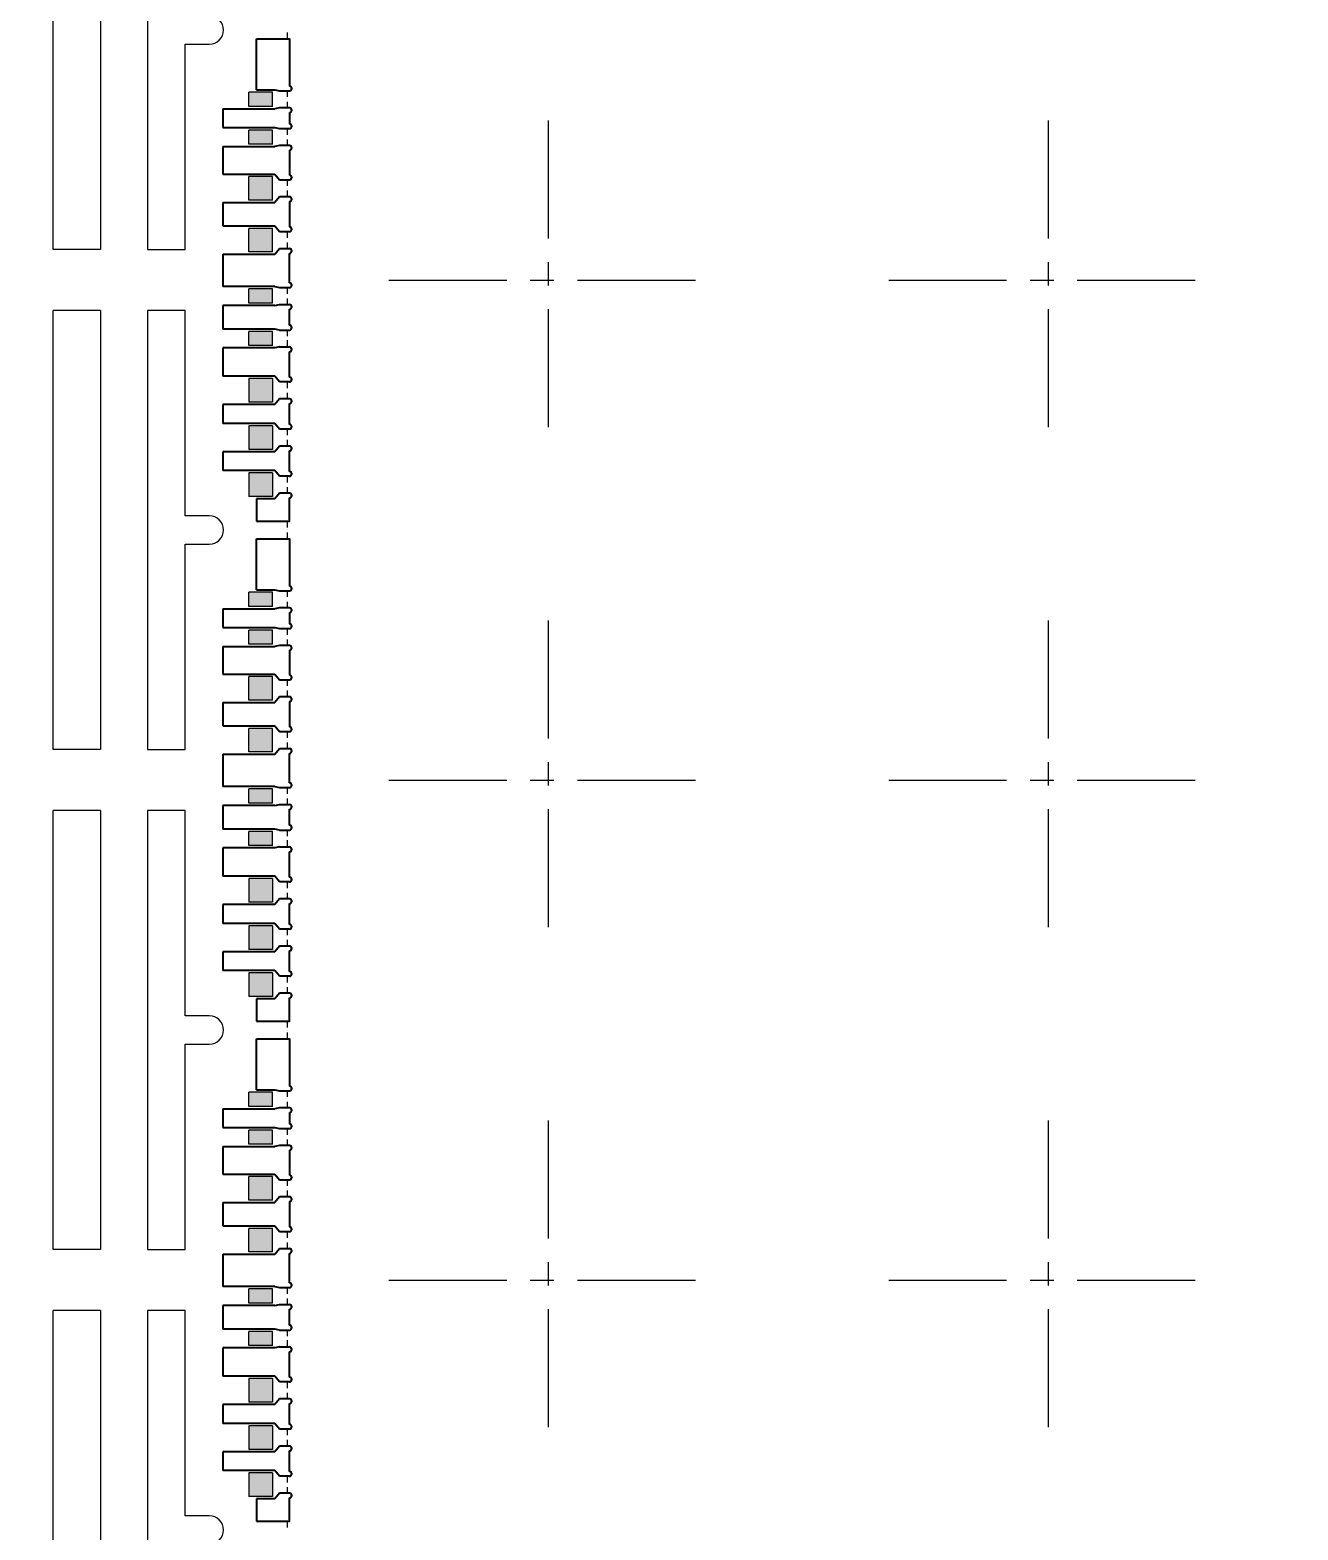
# Model space of a CAD drawing. Header units: millimetres. Extents: x 4066 to 4192, y 1600 to 1759.
# Drawn here: x 4095.1 to 4108.54, y 1697.62 to 1713.52 of the extents above; entities that cross this region are included whole.
import ezdxf

# ---------------------------------------------------------------- set-up
doc = ezdxf.new("R2010")
doc.units = ezdxf.units.MM
doc.linetypes.add('CENTER', pattern=[2, 1.25, -0.25, 0.25, -0.25])
doc.linetypes.add('HIDDEN', pattern=[0.375, 0.25, -0.125])
for name, color, linetype in [('1', 7, 'Continuous'), ('1D', 4, 'Continuous'), ('中心线', 1, 'CENTER')]:
    doc.layers.add(name, color=color, linetype=linetype)
doc.layers.add('AM_8', color=3, linetype='Continuous', lineweight=15)
doc.layers.add('标注线', color=3, linetype='Continuous', lineweight=18)
doc.styles.get("Standard").update_dxf_attribs({"font": 'SimSun.ttf'})
doc.dimstyles.new('ISO-25', dxfattribs={"dimtxt": 0.1, "dimasz": 0.08, "dimexe": 0.015, "dimexo": 0.015, "dimgap": 0.02, "dimtad": 0, "dimzin": 1, "dimdsep": 46, "dimtxsty": 'Standard', "dimcen": 0.1, "dimadec": 0, "dimazin": 0, "dimtfac": 1, "dimtmove": 0, "dimatfit": 3, "dimfxl": 1, "dimarcsym": 0})

# ---------------------------------------------------------------- blocks, each defined once
blk = doc.blocks.new('*D39')
at = {"layer": 'Defpoints', "color": 0, "transparency": 16777216}
for p in [(4129.593, 1745.709), (4094.843, 1673.221), (4096.641, 1661.293)]:
    blk.add_point(p, dxfattribs=at)
at = {"layer": '标注线', "color": 0, "lineweight": 5, "transparency": 16777216}
for p, q in [((4094.843, 1673.206), (4094.843, 1665.293)), ((4094.843, 1665.293), (4096.641, 1663.293)), ((4096.641, 1663.293), (4096.641, 1661.293))]:
    blk.add_line(p, q, dxfattribs=at)
at = {"layer": '标注线', "color": 0, "lineweight": 5, "transparency": 16777216, "insert": (4096.641, 1658.896), "char_height": 1.15, "attachment_point": 5, "rotation": 90}
blk.add_mtext('34.750', dxfattribs=at)

msp = doc.modelspace()

# ---------------------------------------------------------------- hatches: boundary and pattern name
at = {"layer": 'AM_8', "linetype": 'ByBlock'}
h = msp.add_hatch(dxfattribs=at)
h.set_pattern_fill('GLASS', color=3, scale=0.002)
h.set_pattern_definition([(236.3099, (0.03048, 31.83556), (-0.050800067793, -0.101599977535), [0.018316194, -0.1648457968]), (236.3099, (0.031496, 31.832512), (-0.050800067793, -0.101599977535), [0.0109897164, -0.1721722744]), (236.3099, (0.0254, 31.832512), (-0.050800067793, -0.101599977535), [0.0109897164, -0.1721722744])])
h.paths.add_polyline_path([(4097.4181, 1711.7189), (4097.4181, 1711.9689), (4097.6681, 1711.9689), (4097.6681, 1711.7189)])
h.paths.add_polyline_path([(4097.4181, 1711.1689), (4097.4181, 1711.4189), (4097.6681, 1711.4189), (4097.6681, 1711.1689)])
h.paths.add_polyline_path([(4097.4181, 1709.8264), (4097.4181, 1709.5764), (4097.6681, 1709.5764), (4097.6681, 1709.8264)])
h.paths.add_polyline_path([(4097.4181, 1709.3264), (4097.4181, 1709.0764), (4097.6681, 1709.0764), (4097.6681, 1709.3264)])
h.paths.add_polyline_path([(4097.4181, 1708.8264), (4097.4181, 1708.5764), (4097.6681, 1708.5764), (4097.6681, 1708.8264)])
h.paths.add_polyline_path([(4097.4181, 1712.7114), (4097.4181, 1712.8614), (4097.6681, 1712.8614), (4097.6681, 1712.7114)])
h.paths.add_polyline_path([(4097.4181, 1712.3114), (4097.4181, 1712.4614), (4097.6681, 1712.4614), (4097.6681, 1712.3114)])
h.paths.add_polyline_path([(4097.4181, 1710.1764), (4097.4181, 1710.3264), (4097.6681, 1710.3264), (4097.6681, 1710.1764)])
h.paths.add_polyline_path([(4097.4181, 1710.6264), (4097.4181, 1710.7764), (4097.6681, 1710.7764), (4097.6681, 1710.6264)])
h = msp.add_hatch(dxfattribs=at)
h.set_pattern_fill('GLASS', color=3, scale=0.002)
h.set_pattern_definition([(236.3099, (0.03048, 26.53556), (-0.050800067793, -0.101599977535), [0.018316194, -0.1648457968]), (236.3099, (0.031496, 26.532512), (-0.050800067793, -0.101599977535), [0.0109897164, -0.1721722744]), (236.3099, (0.0254, 26.532512), (-0.050800067793, -0.101599977535), [0.0109897164, -0.1721722744])])
h.paths.add_polyline_path([(4097.4181, 1706.4189), (4097.4181, 1706.6689), (4097.6681, 1706.6689), (4097.6681, 1706.4189)])
h.paths.add_polyline_path([(4097.4181, 1705.8689), (4097.4181, 1706.1189), (4097.6681, 1706.1189), (4097.6681, 1705.8689)])
h.paths.add_polyline_path([(4097.4181, 1704.5264), (4097.4181, 1704.2764), (4097.6681, 1704.2764), (4097.6681, 1704.5264)])
h.paths.add_polyline_path([(4097.4181, 1704.0264), (4097.4181, 1703.7764), (4097.6681, 1703.7764), (4097.6681, 1704.0264)])
h.paths.add_polyline_path([(4097.4181, 1703.5264), (4097.4181, 1703.2764), (4097.6681, 1703.2764), (4097.6681, 1703.5264)])
h.paths.add_polyline_path([(4097.4181, 1707.4114), (4097.4181, 1707.5614), (4097.6681, 1707.5614), (4097.6681, 1707.4114)])
h.paths.add_polyline_path([(4097.4181, 1707.0114), (4097.4181, 1707.1614), (4097.6681, 1707.1614), (4097.6681, 1707.0114)])
h.paths.add_polyline_path([(4097.4181, 1704.8764), (4097.4181, 1705.0264), (4097.6681, 1705.0264), (4097.6681, 1704.8764)])
h.paths.add_polyline_path([(4097.4181, 1705.3264), (4097.4181, 1705.4764), (4097.6681, 1705.4764), (4097.6681, 1705.3264)])
h = msp.add_hatch(dxfattribs=at)
h.set_pattern_fill('GLASS', color=3, scale=0.002)
h.set_pattern_definition([(236.3099, (0.03048, 21.23556), (-0.050800067793, -0.101599977535), [0.018316194, -0.1648457968]), (236.3099, (0.031496, 21.232512), (-0.050800067793, -0.101599977535), [0.0109897164, -0.1721722744]), (236.3099, (0.0254, 21.232512), (-0.050800067793, -0.101599977535), [0.0109897164, -0.1721722744])])
h.paths.add_polyline_path([(4097.4181, 1701.1189), (4097.4181, 1701.3689), (4097.6681, 1701.3689), (4097.6681, 1701.1189)])
h.paths.add_polyline_path([(4097.4181, 1700.5689), (4097.4181, 1700.8189), (4097.6681, 1700.8189), (4097.6681, 1700.5689)])
h.paths.add_polyline_path([(4097.4181, 1699.2264), (4097.4181, 1698.9764), (4097.6681, 1698.9764), (4097.6681, 1699.2264)])
h.paths.add_polyline_path([(4097.4181, 1698.7264), (4097.4181, 1698.4764), (4097.6681, 1698.4764), (4097.6681, 1698.7264)])
h.paths.add_polyline_path([(4097.4181, 1698.2264), (4097.4181, 1697.9764), (4097.6681, 1697.9764), (4097.6681, 1698.2264)])
h.paths.add_polyline_path([(4097.4181, 1702.1114), (4097.4181, 1702.2614), (4097.6681, 1702.2614), (4097.6681, 1702.1114)])
h.paths.add_polyline_path([(4097.4181, 1701.7114), (4097.4181, 1701.8614), (4097.6681, 1701.8614), (4097.6681, 1701.7114)])
h.paths.add_polyline_path([(4097.4181, 1699.5764), (4097.4181, 1699.7264), (4097.6681, 1699.7264), (4097.6681, 1699.5764)])
h.paths.add_polyline_path([(4097.4181, 1700.0264), (4097.4181, 1700.1764), (4097.6681, 1700.1764), (4097.6681, 1700.0264)])

# ---------------------------------------------------------------- linework, layer by layer
at = {"color": 0}
for p, q in [((4097.4981, 1712.8864, 0.0291), (4097.4981, 1713.4264, 0.0291)), ((4097.4981, 1712.8864, 0.0291), (4097.6931, 1712.8864, 0.0291)), ((4097.6931, 1712.8864, 0.0291), (4097.7431, 1712.8764, 0.0291)), ((4097.7431, 1712.8764, 0.0291), (4097.8481, 1712.8764, 0.0291)), ((4097.1431, 1712.6864, 0.0291), (4097.1431, 1712.4864, 0.0291)), ((4097.1431, 1712.6864, 0.0291), (4097.6931, 1712.6864, 0.0291)), ((4097.7431, 1712.6964, 0.0291), (4097.6931, 1712.6864, 0.0291)), ((4097.8481, 1712.6964, 0.0291), (4097.7431, 1712.6964, 0.0291)), ((4097.1431, 1712.4864, 0.0291), (4097.6931, 1712.4864, 0.0291)), ((4097.6931, 1712.4864, 0.0291), (4097.7431, 1712.4764, 0.0291)), ((4097.7431, 1712.4764, 0.0291), (4097.8481, 1712.4764, 0.0291)), ((4097.1431, 1712.2864, 0.0291), (4097.1431, 1711.9939, 0.0291)), ((4097.1431, 1712.2864, 0.0291), (4097.6931, 1712.2864, 0.0291)), ((4097.7431, 1712.2964, 0.0291), (4097.6931, 1712.2864, 0.0291)), ((4097.8481, 1712.2964, 0.0291), (4097.7431, 1712.2964, 0.0291)), ((4097.1431, 1711.9939, 0.0291), (4097.6931, 1711.9939, 0.0291)), ((4097.6931, 1711.9939, 0.0291), (4097.7431, 1711.9339, 0.0291)), ((4097.7431, 1711.9339, 0.0291), (4097.8481, 1711.9339, 0.0291)), ((4097.1431, 1711.6939, 0.0291), (4097.1431, 1711.4439, 0.0291)), ((4097.1431, 1711.6939, 0.0291), (4097.6931, 1711.6939, 0.0291)), ((4097.7431, 1711.7539, 0.0291), (4097.6931, 1711.6939, 0.0291)), ((4097.8481, 1711.7539, 0.0291), (4097.7431, 1711.7539, 0.0291)), ((4097.1431, 1711.4439, 0.0291), (4097.6931, 1711.4439, 0.0291)), ((4097.6931, 1711.4439, 0.0291), (4097.7431, 1711.3839, 0.0291)), ((4097.7431, 1711.3839, 0.0291), (4097.8481, 1711.3839, 0.0291)), ((4097.6931, 1711.1439, 0.0291), (4097.7431, 1711.2039, 0.0291)), ((4097.7431, 1711.2039, 0.0291), (4097.8481, 1711.2039, 0.0291)), ((4097.1431, 1711.1439, 0.0291), (4097.1431, 1710.8014, 0.0291)), ((4097.1431, 1711.1439, 0.0291), (4097.6931, 1711.1439, 0.0291)), ((4097.6931, 1710.8014, 0.0291), (4097.7431, 1710.7914, 0.0291)), ((4097.7431, 1710.7914, 0.0291), (4097.8481, 1710.7914, 0.0291)), ((4097.1431, 1710.6014, 0.0291), (4097.1431, 1710.3514, 0.0291)), ((4097.6931, 1710.6014, 0.0291), (4097.7431, 1710.6114, 0.0291)), ((4097.7431, 1710.6114, 0.0291), (4097.8481, 1710.6114, 0.0291)), ((4097.7431, 1710.3414, 0.0291), (4097.6931, 1710.3514, 0.0291)), ((4097.7431, 1710.3414, 0.0291), (4097.8481, 1710.3414, 0.0291)), ((4097.1431, 1710.1514, 0.0291), (4097.1431, 1709.8514, 0.0291)), ((4097.7431, 1710.1614, 0.0291), (4097.6931, 1710.1514, 0.0291)), ((4097.7431, 1710.1614, 0.0291), (4097.8481, 1710.1614, 0.0291)), ((4097.7431, 1709.7914, 0.0291), (4097.6931, 1709.8514, 0.0291)), ((4097.8481, 1709.7914, 0.0291), (4097.7431, 1709.7914, 0.0291)), ((4097.7431, 1709.6114, 0.0291), (4097.6931, 1709.5514, 0.0291)), ((4097.8481, 1709.6114, 0.0291), (4097.7431, 1709.6114, 0.0291)), ((4097.1431, 1709.5514, 0.0291), (4097.1431, 1709.3514, 0.0291)), ((4097.7431, 1709.2914, 0.0291), (4097.6931, 1709.3514, 0.0291)), ((4097.8481, 1709.2914, 0.0291), (4097.7431, 1709.2914, 0.0291)), ((4097.7431, 1709.1114, 0.0291), (4097.6931, 1709.0514, 0.0291)), ((4097.8481, 1709.1114, 0.0291), (4097.7431, 1709.1114, 0.0291)), ((4097.1431, 1709.0514, 0.0291), (4097.1431, 1708.8514, 0.0291)), ((4097.7431, 1708.7914, 0.0291), (4097.6931, 1708.8514, 0.0291)), ((4097.8481, 1708.7914, 0.0291), (4097.7431, 1708.7914, 0.0291)), ((4097.4981, 1708.5514, 0.0291), (4097.4981, 1708.3164, 0.0291)), ((4097.7431, 1708.6114, 0.0291), (4097.6931, 1708.5514, 0.0291)), ((4097.8481, 1708.6114, 0.0291), (4097.7431, 1708.6114, 0.0291)), ((4097.4981, 1707.5864, 0.0291), (4097.4981, 1708.1264, 0.0291)), ((4097.4981, 1707.5864, 0.0291), (4097.6931, 1707.5864, 0.0291)), ((4097.6931, 1707.5864, 0.0291), (4097.7431, 1707.5764, 0.0291)), ((4097.7431, 1707.5764, 0.0291), (4097.8481, 1707.5764, 0.0291)), ((4097.1431, 1707.3864, 0.0291), (4097.1431, 1707.1864, 0.0291)), ((4097.1431, 1707.3864, 0.0291), (4097.6931, 1707.3864, 0.0291)), ((4097.7431, 1707.3964, 0.0291), (4097.6931, 1707.3864, 0.0291)), ((4097.8481, 1707.3964, 0.0291), (4097.7431, 1707.3964, 0.0291)), ((4097.1431, 1707.1864, 0.0291), (4097.6931, 1707.1864, 0.0291)), ((4097.6931, 1707.1864, 0.0291), (4097.7431, 1707.1764, 0.0291)), ((4097.7431, 1707.1764, 0.0291), (4097.8481, 1707.1764, 0.0291)), ((4097.1431, 1706.9864, 0.0291), (4097.1431, 1706.6939, 0.0291)), ((4097.1431, 1706.9864, 0.0291), (4097.6931, 1706.9864, 0.0291)), ((4097.7431, 1706.9964, 0.0291), (4097.6931, 1706.9864, 0.0291)), ((4097.8481, 1706.9964, 0.0291), (4097.7431, 1706.9964, 0.0291)), ((4097.1431, 1706.6939, 0.0291), (4097.6931, 1706.6939, 0.0291)), ((4097.6931, 1706.6939, 0.0291), (4097.7431, 1706.6339, 0.0291)), ((4097.7431, 1706.6339, 0.0291), (4097.8481, 1706.6339, 0.0291)), ((4097.1431, 1706.3939, 0.0291), (4097.1431, 1706.1439, 0.0291)), ((4097.1431, 1706.3939, 0.0291), (4097.6931, 1706.3939, 0.0291)), ((4097.7431, 1706.4539, 0.0291), (4097.6931, 1706.3939, 0.0291)), ((4097.8481, 1706.4539, 0.0291), (4097.7431, 1706.4539, 0.0291)), ((4097.1431, 1706.1439, 0.0291), (4097.6931, 1706.1439, 0.0291)), ((4097.6931, 1706.1439, 0.0291), (4097.7431, 1706.0839, 0.0291)), ((4097.7431, 1706.0839, 0.0291), (4097.8481, 1706.0839, 0.0291)), ((4097.1431, 1705.8439, 0.0291), (4097.1431, 1705.5014, 0.0291)), ((4097.1431, 1705.8439, 0.0291), (4097.6931, 1705.8439, 0.0291)), ((4097.6931, 1705.8439, 0.0291), (4097.7431, 1705.9039, 0.0291)), ((4097.7431, 1705.9039, 0.0291), (4097.8481, 1705.9039, 0.0291)), ((4097.6931, 1705.5014, 0.0291), (4097.7431, 1705.4914, 0.0291)), ((4097.7431, 1705.4914, 0.0291), (4097.8481, 1705.4914, 0.0291)), ((4097.1431, 1705.3014, 0.0291), (4097.1431, 1705.0514, 0.0291)), ((4097.6931, 1705.3014, 0.0291), (4097.7431, 1705.3114, 0.0291)), ((4097.7431, 1705.3114, 0.0291), (4097.8481, 1705.3114, 0.0291)), ((4097.7431, 1705.0414, 0.0291), (4097.6931, 1705.0514, 0.0291)), ((4097.7431, 1705.0414, 0.0291), (4097.8481, 1705.0414, 0.0291)), ((4097.1431, 1704.8514, 0.0291), (4097.1431, 1704.5514, 0.0291)), ((4097.7431, 1704.8614, 0.0291), (4097.6931, 1704.8514, 0.0291)), ((4097.7431, 1704.8614, 0.0291), (4097.8481, 1704.8614, 0.0291)), ((4097.7431, 1704.4914, 0.0291), (4097.6931, 1704.5514, 0.0291)), ((4097.8481, 1704.4914, 0.0291), (4097.7431, 1704.4914, 0.0291)), ((4097.1431, 1704.2514, 0.0291), (4097.1431, 1704.0514, 0.0291)), ((4097.7431, 1704.3114, 0.0291), (4097.6931, 1704.2514, 0.0291)), ((4097.8481, 1704.3114, 0.0291), (4097.7431, 1704.3114, 0.0291)), ((4097.7431, 1703.9914, 0.0291), (4097.6931, 1704.0514, 0.0291)), ((4097.8481, 1703.9914, 0.0291), (4097.7431, 1703.9914, 0.0291)), ((4097.1431, 1703.7514, 0.0291), (4097.1431, 1703.5514, 0.0291)), ((4097.7431, 1703.8114, 0.0291), (4097.6931, 1703.7514, 0.0291)), ((4097.8481, 1703.8114, 0.0291), (4097.7431, 1703.8114, 0.0291)), ((4097.7431, 1703.4914, 0.0291), (4097.6931, 1703.5514, 0.0291)), ((4097.8481, 1703.4914, 0.0291), (4097.7431, 1703.4914, 0.0291)), ((4097.4981, 1703.2514, 0.0291), (4097.4981, 1703.0164, 0.0291)), ((4097.7431, 1703.3114, 0.0291), (4097.6931, 1703.2514, 0.0291)), ((4097.8481, 1703.3114, 0.0291), (4097.7431, 1703.3114, 0.0291)), ((4097.4981, 1702.2864, 0.0291), (4097.4981, 1702.8264, 0.0291)), ((4097.4981, 1702.2864, 0.0291), (4097.6931, 1702.2864, 0.0291)), ((4097.6931, 1702.2864, 0.0291), (4097.7431, 1702.2764, 0.0291)), ((4097.7431, 1702.2764, 0.0291), (4097.8481, 1702.2764, 0.0291)), ((4097.7431, 1702.0964, 0.0291), (4097.6931, 1702.0864, 0.0291)), ((4097.8481, 1702.0964, 0.0291), (4097.7431, 1702.0964, 0.0291)), ((4097.1431, 1702.0864, 0.0291), (4097.1431, 1701.8864, 0.0291)), ((4097.1431, 1702.0864, 0.0291), (4097.6931, 1702.0864, 0.0291)), ((4097.1431, 1701.8864, 0.0291), (4097.6931, 1701.8864, 0.0291)), ((4097.6931, 1701.8864, 0.0291), (4097.7431, 1701.8764, 0.0291)), ((4097.7431, 1701.8764, 0.0291), (4097.8481, 1701.8764, 0.0291)), ((4097.1431, 1701.6864, 0.0291), (4097.1431, 1701.3939, 0.0291)), ((4097.1431, 1701.6864, 0.0291), (4097.6931, 1701.6864, 0.0291)), ((4097.7431, 1701.6964, 0.0291), (4097.6931, 1701.6864, 0.0291)), ((4097.8481, 1701.6964, 0.0291), (4097.7431, 1701.6964, 0.0291)), ((4097.1431, 1701.3939, 0.0291), (4097.6931, 1701.3939, 0.0291)), ((4097.6931, 1701.3939, 0.0291), (4097.7431, 1701.3339, 0.0291)), ((4097.7431, 1701.3339, 0.0291), (4097.8481, 1701.3339, 0.0291)), ((4097.7431, 1701.1539, 0.0291), (4097.6931, 1701.0939, 0.0291)), ((4097.8481, 1701.1539, 0.0291), (4097.7431, 1701.1539, 0.0291)), ((4097.1431, 1701.0939, 0.0291), (4097.1431, 1700.8439, 0.0291)), ((4097.1431, 1701.0939, 0.0291), (4097.6931, 1701.0939, 0.0291)), ((4097.1431, 1700.8439, 0.0291), (4097.6931, 1700.8439, 0.0291)), ((4097.6931, 1700.8439, 0.0291), (4097.7431, 1700.7839, 0.0291)), ((4097.7431, 1700.7839, 0.0291), (4097.8481, 1700.7839, 0.0291)), ((4097.1431, 1700.5439, 0.0291), (4097.1431, 1700.2014, 0.0291)), ((4097.1431, 1700.5439, 0.0291), (4097.6931, 1700.5439, 0.0291)), ((4097.6931, 1700.5439, 0.0291), (4097.7431, 1700.6039, 0.0291)), ((4097.7431, 1700.6039, 0.0291), (4097.8481, 1700.6039, 0.0291)), ((4097.6931, 1700.2014, 0.0291), (4097.7431, 1700.1914, 0.0291)), ((4097.7431, 1700.1914, 0.0291), (4097.8481, 1700.1914, 0.0291)), ((4097.1431, 1700.0014, 0.0291), (4097.1431, 1699.7514, 0.0291)), ((4097.6931, 1700.0014, 0.0291), (4097.7431, 1700.0114, 0.0291)), ((4097.7431, 1700.0114, 0.0291), (4097.8481, 1700.0114, 0.0291)), ((4097.7431, 1699.7414, 0.0291), (4097.6931, 1699.7514, 0.0291)), ((4097.7431, 1699.7414, 0.0291), (4097.8481, 1699.7414, 0.0291)), ((4097.1431, 1699.5514, 0.0291), (4097.1431, 1699.2514, 0.0291)), ((4097.7431, 1699.5614, 0.0291), (4097.6931, 1699.5514, 0.0291)), ((4097.7431, 1699.5614, 0.0291), (4097.8481, 1699.5614, 0.0291)), ((4097.7431, 1699.1914, 0.0291), (4097.6931, 1699.2514, 0.0291)), ((4097.8481, 1699.1914, 0.0291), (4097.7431, 1699.1914, 0.0291)), ((4097.1431, 1698.9514, 0.0291), (4097.1431, 1698.7514, 0.0291)), ((4097.7431, 1699.0114, 0.0291), (4097.6931, 1698.9514, 0.0291)), ((4097.8481, 1699.0114, 0.0291), (4097.7431, 1699.0114, 0.0291)), ((4097.7431, 1698.6914, 0.0291), (4097.6931, 1698.7514, 0.0291)), ((4097.8481, 1698.6914, 0.0291), (4097.7431, 1698.6914, 0.0291)), ((4097.1431, 1698.4514, 0.0291), (4097.1431, 1698.2514, 0.0291)), ((4097.7431, 1698.5114, 0.0291), (4097.6931, 1698.4514, 0.0291)), ((4097.8481, 1698.5114, 0.0291), (4097.7431, 1698.5114, 0.0291)), ((4097.7431, 1698.1914, 0.0291), (4097.6931, 1698.2514, 0.0291)), ((4097.8481, 1698.1914, 0.0291), (4097.7431, 1698.1914, 0.0291)), ((4097.7431, 1698.0114, 0.0291), (4097.6931, 1697.9514, 0.0291)), ((4097.8481, 1698.0114, 0.0291), (4097.7431, 1698.0114, 0.0291)), ((4097.4981, 1697.9514, 0.0291), (4097.4981, 1697.7164, 0.0291))]:
    msp.add_line(p, q, dxfattribs=at)
for p, q in [((4097.6931, 1710.8014, 0.0291), (4097.1431, 1710.8014, 0.0291)), ((4097.6931, 1710.6014, 0.0291), (4097.1431, 1710.6014, 0.0291)), ((4097.6931, 1710.3514, 0.0291), (4097.1431, 1710.3514, 0.0291)), ((4097.6931, 1710.1514, 0.0291), (4097.1431, 1710.1514, 0.0291)), ((4097.6931, 1709.8514, 0.0291), (4097.1431, 1709.8514, 0.0291)), ((4097.6931, 1709.5514, 0.0291), (4097.1431, 1709.5514, 0.0291)), ((4097.6931, 1709.3514, 0.0291), (4097.1431, 1709.3514, 0.0291)), ((4097.6931, 1709.0514, 0.0291), (4097.1431, 1709.0514, 0.0291)), ((4097.6931, 1708.8514, 0.0291), (4097.1431, 1708.8514, 0.0291)), ((4097.6931, 1708.5514, 0.0291), (4097.4981, 1708.5514, 0.0291)), ((4097.6931, 1705.5014, 0.0291), (4097.1431, 1705.5014, 0.0291)), ((4097.6931, 1705.3014, 0.0291), (4097.1431, 1705.3014, 0.0291)), ((4097.6931, 1705.0514, 0.0291), (4097.1431, 1705.0514, 0.0291)), ((4097.6931, 1704.8514, 0.0291), (4097.1431, 1704.8514, 0.0291)), ((4097.6931, 1704.5514, 0.0291), (4097.1431, 1704.5514, 0.0291)), ((4097.6931, 1704.2514, 0.0291), (4097.1431, 1704.2514, 0.0291)), ((4097.6931, 1704.0514, 0.0291), (4097.1431, 1704.0514, 0.0291)), ((4097.6931, 1703.7514, 0.0291), (4097.1431, 1703.7514, 0.0291)), ((4097.6931, 1703.5514, 0.0291), (4097.1431, 1703.5514, 0.0291)), ((4097.6931, 1703.2514, 0.0291), (4097.4981, 1703.2514, 0.0291)), ((4097.6931, 1700.2014, 0.0291), (4097.1431, 1700.2014, 0.0291)), ((4097.6931, 1700.0014, 0.0291), (4097.1431, 1700.0014, 0.0291)), ((4097.6931, 1699.7514, 0.0291), (4097.1431, 1699.7514, 0.0291)), ((4097.6931, 1699.5514, 0.0291), (4097.1431, 1699.5514, 0.0291)), ((4097.6931, 1699.2514, 0.0291), (4097.1431, 1699.2514, 0.0291)), ((4097.6931, 1698.9514, 0.0291), (4097.1431, 1698.9514, 0.0291)), ((4097.6931, 1698.7514, 0.0291), (4097.1431, 1698.7514, 0.0291)), ((4097.6931, 1698.4514, 0.0291), (4097.1431, 1698.4514, 0.0291)), ((4097.6931, 1698.2514, 0.0291), (4097.1431, 1698.2514, 0.0291)), ((4097.6931, 1697.9514, 0.0291), (4097.4981, 1697.9514, 0.0291))]:
    msp.add_line(p, q)
at = {"color": 0, "elevation": 0.0291}
for points in [[(4097.4981, 1713.4264), (4097.8481, 1713.4264), (4097.8481, 1712.9264)], [(4097.8481, 1712.6464), (4097.8481, 1712.5264)], [(4097.8481, 1712.2464), (4097.8481, 1711.9839)], [(4097.8481, 1711.7039), (4097.8481, 1711.4339)], [(4097.8481, 1710.8414), (4097.8481, 1711.1539)], [(4097.8481, 1710.3914), (4097.8481, 1710.5614)], [(4097.8481, 1709.8414), (4097.8481, 1710.1114)], [(4097.8481, 1709.3414), (4097.8481, 1709.5614)], [(4097.8481, 1708.8414), (4097.8481, 1709.0614)], [(4097.4981, 1708.3164), (4097.8481, 1708.3164), (4097.8481, 1708.5614)], [(4097.4981, 1708.1264), (4097.8481, 1708.1264), (4097.8481, 1707.6264)], [(4097.8481, 1707.3464), (4097.8481, 1707.2264)], [(4097.8481, 1706.9464), (4097.8481, 1706.6839)], [(4097.8481, 1706.4039), (4097.8481, 1706.1339)], [(4097.8481, 1705.5414), (4097.8481, 1705.8539)], [(4097.8481, 1705.0914), (4097.8481, 1705.2614)], [(4097.8481, 1704.5414), (4097.8481, 1704.8114)], [(4097.8481, 1704.0414), (4097.8481, 1704.2614)], [(4097.8481, 1703.5414), (4097.8481, 1703.7614)], [(4097.4981, 1703.0164), (4097.8481, 1703.0164), (4097.8481, 1703.2614)], [(4097.4981, 1702.8264), (4097.8481, 1702.8264), (4097.8481, 1702.3264)], [(4097.8481, 1702.0464), (4097.8481, 1701.9264)], [(4097.8481, 1701.6464), (4097.8481, 1701.3839)], [(4097.8481, 1701.1039), (4097.8481, 1700.8339)], [(4097.8481, 1700.2414), (4097.8481, 1700.5539)], [(4097.8481, 1699.7914), (4097.8481, 1699.9614)], [(4097.8481, 1699.2414), (4097.8481, 1699.5114)], [(4097.8481, 1698.7414), (4097.8481, 1698.9614)], [(4097.8481, 1698.2414), (4097.8481, 1698.4614)], [(4097.4981, 1697.7164), (4097.8481, 1697.7164), (4097.8481, 1697.9614)]]:
    msp.add_lwpolyline(points, dxfattribs=at)
for centre in [(4097.8481, 1712.9014, 0.0291), (4097.8481, 1712.6714, 0.0291), (4097.8481, 1712.5014, 0.0291), (4097.8481, 1712.2714, 0.0291), (4097.8481, 1711.9589, 0.0291), (4097.8481, 1711.7289, 0.0291), (4097.8481, 1711.4089, 0.0291), (4097.8481, 1711.1789, 0.0291), (4097.8481, 1710.8164, 0.0291), (4097.8481, 1710.5864, 0.0291), (4097.8481, 1710.3664, 0.0291), (4097.8481, 1710.1364, 0.0291), (4097.8481, 1709.8164, 0.0291), (4097.8481, 1709.5864, 0.0291), (4097.8481, 1709.3164, 0.0291), (4097.8481, 1709.0864, 0.0291), (4097.8481, 1708.8164, 0.0291), (4097.8481, 1708.5864, 0.0291), (4097.8481, 1707.6014, 0.0291), (4097.8481, 1707.3714, 0.0291), (4097.8481, 1707.2014, 0.0291), (4097.8481, 1706.9714, 0.0291), (4097.8481, 1706.6589, 0.0291), (4097.8481, 1706.4289, 0.0291), (4097.8481, 1706.1089, 0.0291), (4097.8481, 1705.8789, 0.0291), (4097.8481, 1705.5164, 0.0291), (4097.8481, 1705.2864, 0.0291), (4097.8481, 1705.0664, 0.0291), (4097.8481, 1704.8364, 0.0291), (4097.8481, 1704.5164, 0.0291), (4097.8481, 1704.2864, 0.0291), (4097.8481, 1704.0164, 0.0291), (4097.8481, 1703.7864, 0.0291), (4097.8481, 1703.5164, 0.0291), (4097.8481, 1703.2864, 0.0291), (4097.8481, 1702.3014, 0.0291), (4097.8481, 1702.0714, 0.0291), (4097.8481, 1701.9014, 0.0291), (4097.8481, 1701.6714, 0.0291), (4097.8481, 1701.3589, 0.0291), (4097.8481, 1701.1289, 0.0291), (4097.8481, 1700.8089, 0.0291), (4097.8481, 1700.5789, 0.0291), (4097.8481, 1700.2164, 0.0291), (4097.8481, 1699.9864, 0.0291), (4097.8481, 1699.7664, 0.0291), (4097.8481, 1699.5364, 0.0291), (4097.8481, 1699.2164, 0.0291), (4097.8481, 1698.9864, 0.0291), (4097.8481, 1698.7164, 0.0291), (4097.8481, 1698.4864, 0.0291), (4097.8481, 1698.2164, 0.0291), (4097.8481, 1697.9864, 0.0291)]:
    msp.add_arc(centre, 0.025, 270, 90)
at = {"layer": '1', "lineweight": 5}
for p, q in [((4095.8431, 1711.1964, 0.0291), (4095.3431, 1711.1964, 0.0291)), ((4095.8431, 1710.5464, 0.0291), (4095.3431, 1710.5464, 0.0291)), ((4095.8431, 1705.8964, 0.0291), (4095.3431, 1705.8964, 0.0291)), ((4095.8431, 1705.2464, 0.0291), (4095.3431, 1705.2464, 0.0291)), ((4095.8431, 1700.5964, 0.0291), (4095.3431, 1700.5964, 0.0291)), ((4095.8431, 1699.9464, 0.0291), (4095.3431, 1699.9464, 0.0291))]:
    msp.add_line(p, q, dxfattribs=at)
at = {"layer": '1', "lineweight": 5, "elevation": 0.0291}
for points in [[(4095.3431, 1711.1964), (4095.3431, 1715.8464)], [(4095.8431, 1715.8464), (4095.8431, 1711.1964)], [(4095.3431, 1705.8964), (4095.3431, 1710.5464)], [(4095.8431, 1710.5464), (4095.8431, 1705.8964)], [(4095.3431, 1700.5964), (4095.3431, 1705.2464)], [(4095.8431, 1705.2464), (4095.8431, 1700.5964)], [(4095.3431, 1695.2964), (4095.3431, 1699.9464)], [(4095.8431, 1699.9464), (4095.8431, 1695.2964)]]:
    msp.add_lwpolyline(points, dxfattribs=at)
for points in [[(4096.9981, 1713.3714, 1), (4096.9981, 1713.6714), (4096.7431, 1713.6714), (4096.7431, 1715.8464), (4096.3431, 1715.8464), (4096.3431, 1711.1964), (4096.7431, 1711.1964), (4096.7431, 1713.3714)], [(4096.9981, 1708.0714, 1), (4096.9981, 1708.3714), (4096.7431, 1708.3714), (4096.7431, 1710.5464), (4096.3431, 1710.5464), (4096.3431, 1705.8964), (4096.7431, 1705.8964), (4096.7431, 1708.0714)], [(4096.9981, 1702.7714, 1), (4096.9981, 1703.0714), (4096.7431, 1703.0714), (4096.7431, 1705.2464), (4096.3431, 1705.2464), (4096.3431, 1700.5964), (4096.7431, 1700.5964), (4096.7431, 1702.7714)], [(4096.9981, 1697.4714, 1), (4096.9981, 1697.7714), (4096.7431, 1697.7714), (4096.7431, 1699.9464), (4096.3431, 1699.9464), (4096.3431, 1695.2964), (4096.7431, 1695.2964), (4096.7431, 1697.4714)]]:
    msp.add_lwpolyline(points, format="xyb", close=True, dxfattribs=at)
at = {"layer": '1D', "linetype": 'HIDDEN', "lineweight": 5, "ltscale": 0.15, "elevation": 0.0291}
for points in [[(4097.8231, 1713.4964), (4097.8231, 1713.4264)], [(4097.8231, 1712.8764), (4097.8231, 1712.8114)], [(4097.8231, 1712.7614), (4097.8231, 1712.6964)], [(4097.8231, 1712.4764), (4097.8231, 1712.4114)], [(4097.8231, 1712.3614), (4097.8231, 1712.2964)], [(4097.8231, 1711.9339), (4097.8231, 1711.8689)], [(4097.8231, 1711.8189), (4097.8231, 1711.7539)], [(4097.8231, 1711.3839), (4097.8231, 1711.3189)], [(4097.8231, 1711.2689), (4097.8231, 1711.2039)], [(4097.8231, 1710.7914), (4097.8231, 1710.7264)], [(4097.8231, 1710.6764), (4097.8231, 1710.6114)], [(4097.8231, 1710.3414), (4097.8231, 1710.2764)], [(4097.8231, 1710.2324), (4097.8231, 1710.1614)], [(4097.8231, 1709.7914), (4097.8231, 1709.7264)], [(4097.8231, 1709.6764), (4097.8231, 1709.6114)], [(4097.8231, 1709.2914), (4097.8231, 1709.2264)], [(4097.8231, 1709.1764), (4097.8231, 1709.1114)], [(4097.8231, 1708.7914), (4097.8231, 1708.7264)], [(4097.8231, 1708.6764), (4097.8231, 1708.6114)], [(4097.8231, 1708.3164), (4097.8231, 1708.2464)], [(4097.8231, 1708.1964), (4097.8231, 1708.1264)], [(4097.8231, 1707.5764), (4097.8231, 1707.5114)], [(4097.8231, 1707.4614), (4097.8231, 1707.3964)], [(4097.8231, 1707.1764), (4097.8231, 1707.1114)], [(4097.8231, 1707.0614), (4097.8231, 1706.9964)], [(4097.8231, 1706.6339), (4097.8231, 1706.5689)], [(4097.8231, 1706.5189), (4097.8231, 1706.4539)], [(4097.8231, 1706.0839), (4097.8231, 1706.0189)], [(4097.8231, 1705.9689), (4097.8231, 1705.9039)], [(4097.8231, 1705.4914), (4097.8231, 1705.4264)], [(4097.8231, 1705.3764), (4097.8231, 1705.3114)], [(4097.8231, 1705.0414), (4097.8231, 1704.9764)], [(4097.8231, 1704.9324), (4097.8231, 1704.8614)], [(4097.8231, 1704.4914), (4097.8231, 1704.4264)], [(4097.8231, 1704.3764), (4097.8231, 1704.3114)], [(4097.8231, 1703.9914), (4097.8231, 1703.9264)], [(4097.8231, 1703.8764), (4097.8231, 1703.8114)], [(4097.8231, 1703.4914), (4097.8231, 1703.4264)], [(4097.8231, 1703.3764), (4097.8231, 1703.3114)], [(4097.8231, 1703.0164), (4097.8231, 1702.9464)], [(4097.8231, 1702.8964), (4097.8231, 1702.8264)], [(4097.8231, 1702.2764), (4097.8231, 1702.2114)], [(4097.8231, 1702.1614), (4097.8231, 1702.0964)], [(4097.8231, 1701.8764), (4097.8231, 1701.8114)], [(4097.8231, 1701.7614), (4097.8231, 1701.6964)], [(4097.8231, 1701.3339), (4097.8231, 1701.2689)], [(4097.8231, 1701.2189), (4097.8231, 1701.1539)], [(4097.8231, 1700.7839), (4097.8231, 1700.7189)], [(4097.8231, 1700.6689), (4097.8231, 1700.6039)], [(4097.8231, 1700.1914), (4097.8231, 1700.1264)], [(4097.8231, 1700.0764), (4097.8231, 1700.0114)], [(4097.8231, 1699.7414), (4097.8231, 1699.6764)], [(4097.8231, 1699.6324), (4097.8231, 1699.5614)], [(4097.8231, 1699.1914), (4097.8231, 1699.1264)], [(4097.8231, 1699.0764), (4097.8231, 1699.0114)], [(4097.8231, 1698.6914), (4097.8231, 1698.6264)], [(4097.8231, 1698.5764), (4097.8231, 1698.5114)], [(4097.8231, 1698.1914), (4097.8231, 1698.1264)], [(4097.8231, 1698.0764), (4097.8231, 1698.0114)], [(4097.8231, 1697.7164), (4097.8231, 1697.6464)]]:
    msp.add_lwpolyline(points, dxfattribs=at)
at = {"layer": 'AM_8', "color": 3, "linetype": 'ByBlock'}
for p, q in [((4097.6681, 1712.8614, 0.0291), (4097.4181, 1712.8614, 0.0291)), ((4097.4181, 1712.7114, 0.0291), (4097.4181, 1712.8614, 0.0291)), ((4097.6681, 1712.7114, 0.0291), (4097.6681, 1712.8614, 0.0291)), ((4097.6681, 1712.7114, 0.0291), (4097.4181, 1712.7114, 0.0291)), ((4097.6681, 1712.4614, 0.0291), (4097.4181, 1712.4614, 0.0291)), ((4097.4181, 1712.3114, 0.0291), (4097.4181, 1712.4614, 0.0291)), ((4097.6681, 1712.3114, 0.0291), (4097.6681, 1712.4614, 0.0291)), ((4097.6681, 1712.3114, 0.0291), (4097.4181, 1712.3114, 0.0291)), ((4097.6681, 1711.9689, 0.0291), (4097.4181, 1711.9689, 0.0291)), ((4097.4181, 1711.7189, 0.0291), (4097.4181, 1711.9689, 0.0291)), ((4097.6681, 1711.7189, 0.0291), (4097.6681, 1711.9689, 0.0291)), ((4097.6681, 1711.7189, 0.0291), (4097.4181, 1711.7189, 0.0291)), ((4097.6681, 1711.4189, 0.0291), (4097.4181, 1711.4189, 0.0291)), ((4097.4181, 1711.1689, 0.0291), (4097.4181, 1711.4189, 0.0291)), ((4097.6681, 1711.1689, 0.0291), (4097.6681, 1711.4189, 0.0291)), ((4097.6681, 1711.1689, 0.0291), (4097.4181, 1711.1689, 0.0291)), ((4097.6681, 1710.7764, 0.0291), (4097.4181, 1710.7764, 0.0291)), ((4097.4181, 1710.6264, 0.0291), (4097.4181, 1710.7764, 0.0291)), ((4097.6681, 1710.6264, 0.0291), (4097.6681, 1710.7764, 0.0291)), ((4097.6681, 1710.6264, 0.0291), (4097.4181, 1710.6264, 0.0291)), ((4097.6681, 1710.3264, 0.0291), (4097.4181, 1710.3264, 0.0291)), ((4097.4181, 1710.1764, 0.0291), (4097.4181, 1710.3264, 0.0291)), ((4097.6681, 1710.1764, 0.0291), (4097.6681, 1710.3264, 0.0291)), ((4097.6681, 1710.1764, 0.0291), (4097.4181, 1710.1764, 0.0291)), ((4097.6681, 1709.8264, 0.0291), (4097.4181, 1709.8264, 0.0291)), ((4097.4181, 1709.8264, 0.0291), (4097.4181, 1709.5764, 0.0291)), ((4097.6681, 1709.8264, 0.0291), (4097.6681, 1709.5764, 0.0291)), ((4097.6681, 1709.5764, 0.0291), (4097.4181, 1709.5764, 0.0291)), ((4097.6681, 1709.3264, 0.0291), (4097.4181, 1709.3264, 0.0291)), ((4097.4181, 1709.3264, 0.0291), (4097.4181, 1709.0764, 0.0291)), ((4097.6681, 1709.3264, 0.0291), (4097.6681, 1709.0764, 0.0291)), ((4097.6681, 1709.0764, 0.0291), (4097.4181, 1709.0764, 0.0291)), ((4097.6681, 1708.8264, 0.0291), (4097.4181, 1708.8264, 0.0291)), ((4097.4181, 1708.8264, 0.0291), (4097.4181, 1708.5764, 0.0291)), ((4097.6681, 1708.8264, 0.0291), (4097.6681, 1708.5764, 0.0291)), ((4097.6681, 1708.5764, 0.0291), (4097.4181, 1708.5764, 0.0291)), ((4097.6681, 1707.5614, 0.0291), (4097.4181, 1707.5614, 0.0291)), ((4097.4181, 1707.4114, 0.0291), (4097.4181, 1707.5614, 0.0291)), ((4097.6681, 1707.4114, 0.0291), (4097.6681, 1707.5614, 0.0291)), ((4097.6681, 1707.4114, 0.0291), (4097.4181, 1707.4114, 0.0291)), ((4097.6681, 1707.1614, 0.0291), (4097.4181, 1707.1614, 0.0291)), ((4097.4181, 1707.0114, 0.0291), (4097.4181, 1707.1614, 0.0291)), ((4097.6681, 1707.0114, 0.0291), (4097.6681, 1707.1614, 0.0291)), ((4097.6681, 1707.0114, 0.0291), (4097.4181, 1707.0114, 0.0291)), ((4097.6681, 1706.6689, 0.0291), (4097.4181, 1706.6689, 0.0291)), ((4097.4181, 1706.4189, 0.0291), (4097.4181, 1706.6689, 0.0291)), ((4097.6681, 1706.4189, 0.0291), (4097.6681, 1706.6689, 0.0291)), ((4097.6681, 1706.4189, 0.0291), (4097.4181, 1706.4189, 0.0291)), ((4097.6681, 1706.1189, 0.0291), (4097.4181, 1706.1189, 0.0291)), ((4097.4181, 1705.8689, 0.0291), (4097.4181, 1706.1189, 0.0291)), ((4097.6681, 1705.8689, 0.0291), (4097.6681, 1706.1189, 0.0291)), ((4097.6681, 1705.8689, 0.0291), (4097.4181, 1705.8689, 0.0291)), ((4097.6681, 1705.4764, 0.0291), (4097.4181, 1705.4764, 0.0291)), ((4097.4181, 1705.3264, 0.0291), (4097.4181, 1705.4764, 0.0291)), ((4097.6681, 1705.3264, 0.0291), (4097.6681, 1705.4764, 0.0291)), ((4097.6681, 1705.3264, 0.0291), (4097.4181, 1705.3264, 0.0291)), ((4097.6681, 1705.0264, 0.0291), (4097.4181, 1705.0264, 0.0291)), ((4097.4181, 1704.8764, 0.0291), (4097.4181, 1705.0264, 0.0291)), ((4097.6681, 1704.8764, 0.0291), (4097.6681, 1705.0264, 0.0291)), ((4097.6681, 1704.8764, 0.0291), (4097.4181, 1704.8764, 0.0291)), ((4097.6681, 1704.5264, 0.0291), (4097.4181, 1704.5264, 0.0291)), ((4097.4181, 1704.5264, 0.0291), (4097.4181, 1704.2764, 0.0291)), ((4097.6681, 1704.5264, 0.0291), (4097.6681, 1704.2764, 0.0291)), ((4097.6681, 1704.2764, 0.0291), (4097.4181, 1704.2764, 0.0291)), ((4097.6681, 1704.0264, 0.0291), (4097.4181, 1704.0264, 0.0291)), ((4097.4181, 1704.0264, 0.0291), (4097.4181, 1703.7764, 0.0291)), ((4097.6681, 1704.0264, 0.0291), (4097.6681, 1703.7764, 0.0291)), ((4097.6681, 1703.7764, 0.0291), (4097.4181, 1703.7764, 0.0291)), ((4097.6681, 1703.5264, 0.0291), (4097.4181, 1703.5264, 0.0291)), ((4097.4181, 1703.5264, 0.0291), (4097.4181, 1703.2764, 0.0291)), ((4097.6681, 1703.5264, 0.0291), (4097.6681, 1703.2764, 0.0291)), ((4097.6681, 1703.2764, 0.0291), (4097.4181, 1703.2764, 0.0291)), ((4097.6681, 1702.2614, 0.0291), (4097.4181, 1702.2614, 0.0291)), ((4097.4181, 1702.1114, 0.0291), (4097.4181, 1702.2614, 0.0291)), ((4097.6681, 1702.1114, 0.0291), (4097.6681, 1702.2614, 0.0291)), ((4097.6681, 1702.1114, 0.0291), (4097.4181, 1702.1114, 0.0291)), ((4097.6681, 1701.8614, 0.0291), (4097.4181, 1701.8614, 0.0291)), ((4097.4181, 1701.7114, 0.0291), (4097.4181, 1701.8614, 0.0291)), ((4097.6681, 1701.7114, 0.0291), (4097.6681, 1701.8614, 0.0291)), ((4097.6681, 1701.7114, 0.0291), (4097.4181, 1701.7114, 0.0291)), ((4097.6681, 1701.3689, 0.0291), (4097.4181, 1701.3689, 0.0291)), ((4097.4181, 1701.1189, 0.0291), (4097.4181, 1701.3689, 0.0291)), ((4097.6681, 1701.1189, 0.0291), (4097.6681, 1701.3689, 0.0291)), ((4097.6681, 1701.1189, 0.0291), (4097.4181, 1701.1189, 0.0291)), ((4097.6681, 1700.8189, 0.0291), (4097.4181, 1700.8189, 0.0291)), ((4097.4181, 1700.5689, 0.0291), (4097.4181, 1700.8189, 0.0291)), ((4097.6681, 1700.5689, 0.0291), (4097.6681, 1700.8189, 0.0291)), ((4097.6681, 1700.5689, 0.0291), (4097.4181, 1700.5689, 0.0291)), ((4097.6681, 1700.1764, 0.0291), (4097.4181, 1700.1764, 0.0291)), ((4097.4181, 1700.0264, 0.0291), (4097.4181, 1700.1764, 0.0291)), ((4097.6681, 1700.0264, 0.0291), (4097.6681, 1700.1764, 0.0291)), ((4097.6681, 1700.0264, 0.0291), (4097.4181, 1700.0264, 0.0291)), ((4097.6681, 1699.7264, 0.0291), (4097.4181, 1699.7264, 0.0291)), ((4097.4181, 1699.5764, 0.0291), (4097.4181, 1699.7264, 0.0291)), ((4097.6681, 1699.5764, 0.0291), (4097.6681, 1699.7264, 0.0291)), ((4097.6681, 1699.5764, 0.0291), (4097.4181, 1699.5764, 0.0291)), ((4097.6681, 1699.2264, 0.0291), (4097.4181, 1699.2264, 0.0291)), ((4097.4181, 1699.2264, 0.0291), (4097.4181, 1698.9764, 0.0291)), ((4097.6681, 1699.2264, 0.0291), (4097.6681, 1698.9764, 0.0291)), ((4097.6681, 1698.9764, 0.0291), (4097.4181, 1698.9764, 0.0291)), ((4097.6681, 1698.7264, 0.0291), (4097.4181, 1698.7264, 0.0291)), ((4097.4181, 1698.7264, 0.0291), (4097.4181, 1698.4764, 0.0291)), ((4097.6681, 1698.7264, 0.0291), (4097.6681, 1698.4764, 0.0291)), ((4097.6681, 1698.4764, 0.0291), (4097.4181, 1698.4764, 0.0291)), ((4097.6681, 1698.2264, 0.0291), (4097.4181, 1698.2264, 0.0291)), ((4097.4181, 1698.2264, 0.0291), (4097.4181, 1697.9764, 0.0291)), ((4097.6681, 1698.2264, 0.0291), (4097.6681, 1697.9764, 0.0291)), ((4097.6681, 1697.9764, 0.0291), (4097.4181, 1697.9764, 0.0291))]:
    msp.add_line(p, q, dxfattribs=at)
at = {"layer": '中心线', "linetype": 'CENTER', "lineweight": 5}
for p, q in [((4100.5931, 1712.5622, 0.0291), (4100.5931, 1709.1807, 0.0291)), ((4105.8931, 1712.5622, 0.0291), (4105.8931, 1709.1807, 0.0291)), ((4098.9024, 1710.8714, 0.0291), (4102.2838, 1710.8714, 0.0291)), ((4104.2024, 1710.8714, 0.0291), (4107.5838, 1710.8714, 0.0291)), ((4100.5931, 1707.2622, 0.0291), (4100.5931, 1703.8807, 0.0291)), ((4105.8931, 1707.2622, 0.0291), (4105.8931, 1703.8807, 0.0291)), ((4098.9024, 1705.5714, 0.0291), (4102.2838, 1705.5714, 0.0291)), ((4104.2024, 1705.5714, 0.0291), (4107.5838, 1705.5714, 0.0291)), ((4100.5931, 1701.9622, 0.0291), (4100.5931, 1698.5807, 0.0291)), ((4105.8931, 1701.9622, 0.0291), (4105.8931, 1698.5807, 0.0291)), ((4098.9024, 1700.2714, 0.0291), (4102.2838, 1700.2714, 0.0291)), ((4104.2024, 1700.2714, 0.0291), (4107.5838, 1700.2714, 0.0291))]:
    msp.add_line(p, q, dxfattribs=at)

# ---------------------------------------------------------------- dimensions: what is measured, and where the dimension line sits
at = {"layer": '标注线', "lineweight": 5}
dim = msp.add_ordinate_dim(feature_location=(4094.8431, 1673.2214), offset=(1.7975, -11.9287), dtype=1, origin=(4129.5931, 1745.7094), dimstyle='ISO-25', override={"dimtxt": 1.15, "dimasz": 1, "dimdec": 3, "dimfxl": 0.0072, "dimlwe": 5, "dimarcsym": 2}, dxfattribs=at)
dim.commit()
dim.dimension.update_dxf_attribs({"geometry": '*D39', "text_midpoint": (4096.6406, 1658.8956)})

doc.saveas('drawing.dxf')
